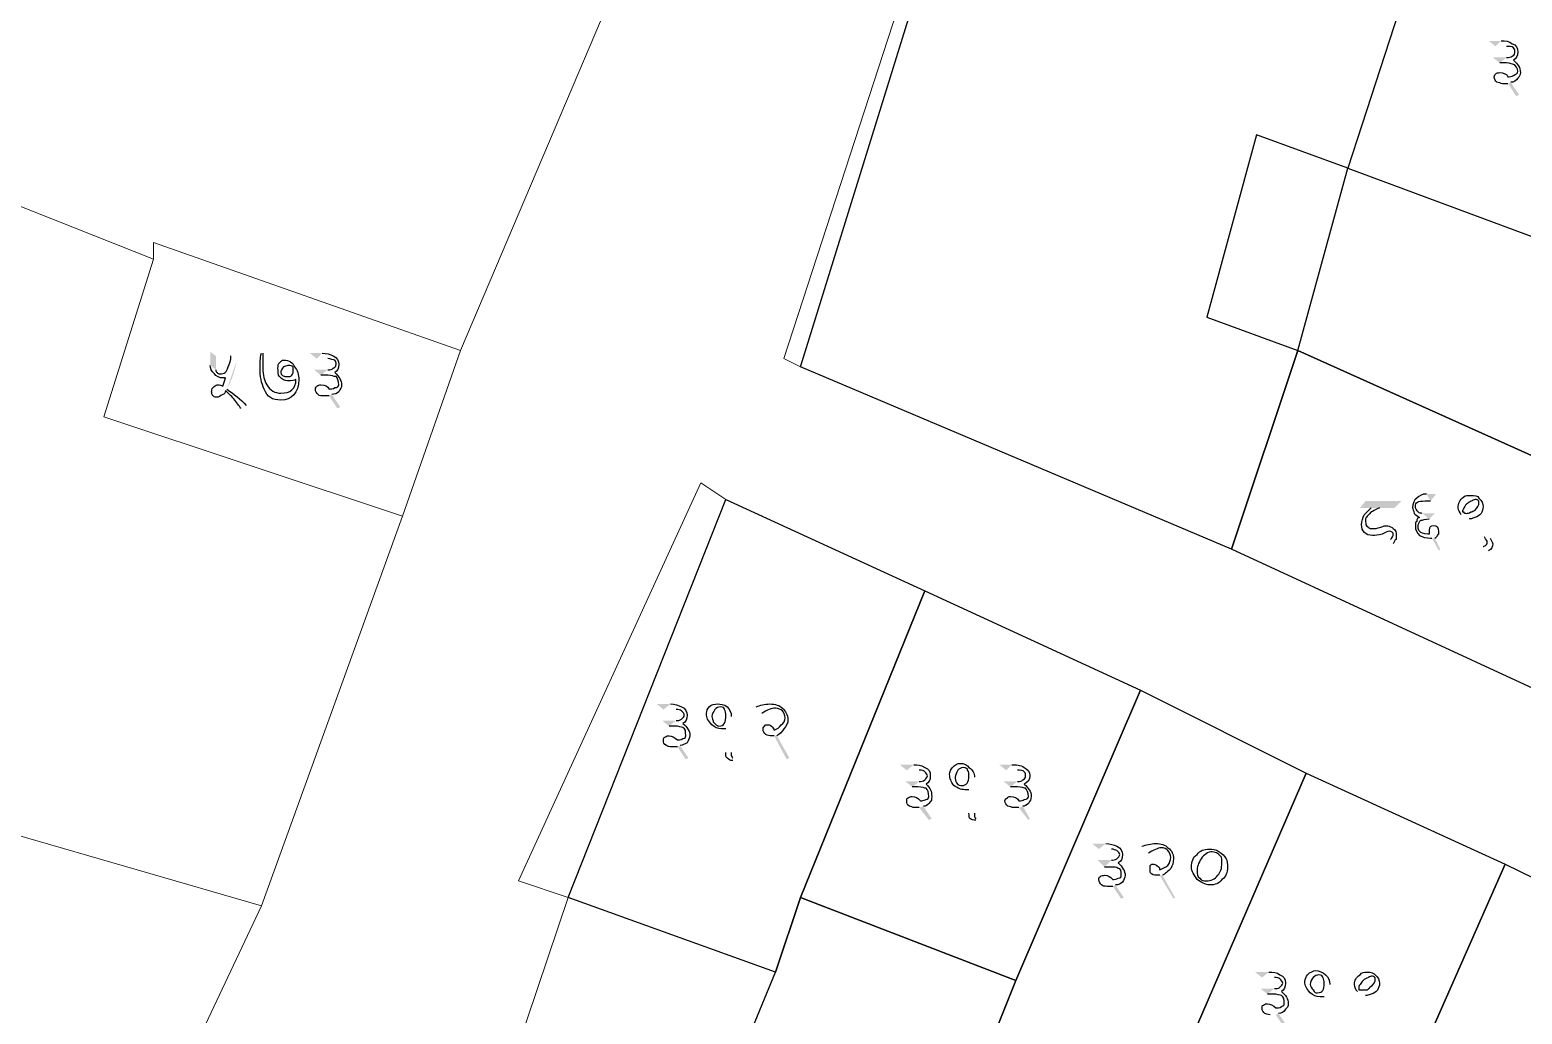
# Model space of a CAD drawing. Header units: inches. Extents: x 5 to 133, y 5 to 145.
# Drawn here: x 50.56 to 73.41, y 51.85 to 66.93 of the extents above; entities that cross this region are included whole.
import ezdxf

# ---------------------------------------------------------------- set-up
doc = ezdxf.new("R2010")
doc.units = ezdxf.units.IN
doc.header["$MEASUREMENT"] = 0
doc.layers.add('PDF_Geometry', color=7, linetype='Continuous')
doc.layers.add('PDF_Solid Fills', color=7, linetype='Continuous')

msp = doc.modelspace()

# ---------------------------------------------------------------- hatches: boundary and pattern name
at = {"layer": 'PDF_Solid Fills', "transparency": 33554559}
h = msp.add_hatch(color=256, dxfattribs=at)
h.paths.add_polyline_path([(73.004, 66.675), (72.898, 66.76), (73.089, 66.76)], flags=0)
h.paths.add_polyline_path([(73.237, 66.125), (73.364, 65.934), (73.321, 65.913), (73.194, 66.104)], flags=0)
h.paths.add_polyline_path([(73.067, 66.421), (72.962, 66.506), (73.173, 66.506)], flags=0)
h.paths.add_polyline_path([(73.745, 66.633), (73.66, 66.717)], flags=0)
h.paths.add_polyline_path([(73.956, 66.273), (74.168, 65.934), (74.126, 65.913), (73.914, 66.273)], flags=0)
h.paths.add_polyline_path([(74.507, 66.633), (74.422, 66.717)], flags=0)
h.paths.add_polyline_path([(74.718, 66.273), (74.909, 65.934), (74.888, 65.913), (74.676, 66.273)], flags=0)
h = msp.add_hatch(color=256, dxfattribs=at)
h.paths.add_polyline_path([(53.636, 61.934), (53.721, 61.849)], flags=0)
h.paths.add_polyline_path([(53.573, 61.426, 0.088944), (53.721, 61.849)], flags=0)
h.paths.add_polyline_path([(53.869, 61.172), (53.785, 61.129)], flags=0)
h.paths.add_polyline_path([(53.319, 61.785), (53.319, 61.997), (53.404, 61.934), (53.404, 61.722)], flags=0)
h.paths.add_polyline_path([(54.102, 61.976), (54.123, 61.976)], flags=0)
h.paths.add_polyline_path([(54.631, 61.574), (54.631, 61.574)], flags=0)
h.paths.add_polyline_path([(54.949, 61.891), (54.843, 61.976), (55.033, 61.976)], flags=0)
h.paths.add_polyline_path([(55.182, 61.341), (55.309, 61.15), (55.266, 61.129), (55.139, 61.32)], flags=0)
h.paths.add_polyline_path([(55.012, 61.637), (54.906, 61.722), (55.118, 61.722)], flags=0)
h = msp.add_hatch(color=256, dxfattribs=at)
h.paths.add_polyline_path([(71.099, 59.605), (70.929, 59.605), (71.014, 59.711), (71.565, 59.711), (71.459, 59.605), (71.226, 59.605)], flags=0)
h.paths.add_polyline_path([(71.438, 59.055), (71.395, 59.119)], flags=0)
h.paths.add_polyline_path([(72.009, 59.711), (72.094, 59.817), (71.946, 59.817)], flags=0)
h.paths.add_polyline_path([(72.03, 59.14), (72.136, 58.949), (72.157, 58.97), (72.073, 59.14)], flags=0)
h.paths.add_polyline_path([(71.988, 59.436), (72.073, 59.521), (71.882, 59.521)], flags=0)
h.paths.add_polyline_path([(72.602, 59.436), (72.919, 59.14)], flags=0)
h.paths.add_polyline_path([(72.898, 58.949), (72.813, 59.013)], flags=0)
h.paths.add_polyline_path([(72.835, 59.161), (72.475, 59.5)], flags=0)
h = msp.add_hatch(color=256, dxfattribs=at)
h.paths.add_polyline_path([(60.261, 56.515), (60.156, 56.6), (60.367, 56.6)], flags=0)
h.paths.add_polyline_path([(60.515, 55.965), (60.642, 55.774), (60.6, 55.753), (60.473, 55.944)], flags=0)
h.paths.add_polyline_path([(60.346, 56.261), (60.24, 56.346), (60.452, 56.346)], flags=0)
h.paths.add_polyline_path([(61.299, 56.409), (61.299, 55.859)], flags=0)
h.paths.add_polyline_path([(61.32, 55.774), (61.32, 55.732)], flags=0)
h.paths.add_polyline_path([(61.764, 56.452), (61.68, 56.557)], flags=0)
h.paths.add_polyline_path([(61.997, 56.113), (62.188, 55.774), (62.145, 55.753), (61.955, 56.113)], flags=0)
h = msp.add_hatch(color=256, dxfattribs=at)
h.paths.add_polyline_path([(63.987, 55.584), (63.881, 55.668), (64.093, 55.668)], flags=0)
h.paths.add_polyline_path([(64.241, 55.033), (64.368, 54.843), (64.325, 54.822), (64.177, 55.012)], flags=0)
h.paths.add_polyline_path([(64.071, 55.33), (63.966, 55.414), (64.177, 55.414)], flags=0)
h.paths.add_polyline_path([(65.024, 55.478), (65.024, 54.928)], flags=0)
h.paths.add_polyline_path([(65.045, 54.843), (65.045, 54.822)], flags=0)
h.paths.add_polyline_path([(65.511, 55.584), (65.405, 55.668), (65.595, 55.668)], flags=0)
h.paths.add_polyline_path([(65.765, 55.033), (65.871, 54.843), (65.849, 54.822), (65.701, 55.012)], flags=0)
h.paths.add_polyline_path([(65.574, 55.33), (65.468, 55.414), (65.68, 55.414)], flags=0)
h = msp.add_hatch(color=256, dxfattribs=at)
h.paths.add_polyline_path([(66.929, 54.377), (66.823, 54.462), (67.035, 54.462)], flags=0)
h.paths.add_polyline_path([(67.183, 53.827), (67.31, 53.636), (67.268, 53.615), (67.141, 53.806)], flags=0)
h.paths.add_polyline_path([(67.014, 54.102), (66.908, 54.208), (67.12, 54.208)], flags=0)
h.paths.add_polyline_path([(67.691, 54.314), (67.585, 54.42)], flags=0)
h.paths.add_polyline_path([(67.903, 53.975), (68.093, 53.636), (68.072, 53.615), (67.86, 53.975)], flags=0)
h = msp.add_hatch(color=256, dxfattribs=at)
h.paths.add_polyline_path([(69.427, 52.409), (69.321, 52.493), (69.532, 52.493)], flags=0)
h.paths.add_polyline_path([(69.681, 51.858), (69.808, 51.668), (69.765, 51.647), (69.638, 51.837)], flags=0)
h.paths.add_polyline_path([(69.511, 52.155), (69.405, 52.239), (69.617, 52.239)], flags=0)
h.paths.add_polyline_path([(70.464, 52.303), (70.464, 51.753)], flags=0)
h.paths.add_polyline_path([(70.485, 51.668), (70.485, 51.647)], flags=0)
h.paths.add_polyline_path([(71.014, 52.134), (71.31, 51.816)], flags=0)
h.paths.add_polyline_path([(71.31, 51.647), (71.205, 51.689)], flags=0)
h.paths.add_polyline_path([(71.247, 51.837), (70.887, 52.197)], flags=0)

# ---------------------------------------------------------------- linework, layer by layer
at = {"layer": 'PDF_Geometry', "lineweight": 9}
for points in [[(50.927, 46.778), (54.102, 53.509), (56.261, 59.478), (57.15, 62.018), (59.309, 67.098), (60.706, 73.067), (61.214, 75.099), (61.595, 77.131), (62.103, 77.004), (62.865, 80.052), (63.119, 80.941), (63.754, 83.354), (64.897, 87.418), (65.405, 90.085), (66.294, 93.387), (66.675, 95.546), (71.501, 94.276), (75.057, 93.26)], [(50.927, 46.778), (54.102, 53.509), (56.261, 59.478), (57.15, 62.018), (59.309, 67.098), (60.706, 73.067), (61.214, 75.099), (61.595, 77.131), (62.103, 77.004), (62.865, 80.052), (63.119, 80.941), (63.754, 83.354), (64.897, 87.418), (65.405, 90.085), (66.294, 93.387), (66.675, 95.546), (71.501, 94.276), (75.057, 93.26)], [(31.623, 74.972), (36.449, 73.194), (36.703, 73.067), (40.767, 71.543), (42.672, 70.908), (44.958, 70.019), (49.53, 69.13), (52.705, 68.368), (56.515, 67.606), (56.769, 67.606), (59.309, 67.098), (57.15, 62.018), (52.451, 63.669), (52.451, 63.415), (35.814, 70.019)], [(31.623, 74.972), (36.449, 73.194), (36.703, 73.067), (40.767, 71.543), (42.672, 70.908), (44.958, 70.019), (49.53, 69.13), (52.705, 68.368), (56.515, 67.606), (56.769, 67.606), (59.309, 67.098), (57.15, 62.018), (52.451, 63.669), (52.451, 63.415), (35.814, 70.019)], [(77.597, 68.241), (72.517, 70.273), (65.786, 72.813), (65.659, 72.813), (62.103, 61.891), (62.357, 61.764), (68.961, 58.97), (73.914, 56.684)], [(77.597, 68.241), (72.517, 70.273), (65.786, 72.813), (65.659, 72.813), (62.103, 61.891), (62.357, 61.764), (68.961, 58.97), (73.914, 56.684)], [(78.359, 51.604), (73.152, 54.144), (70.104, 55.541), (67.564, 56.811), (64.262, 58.335), (61.214, 59.732), (60.833, 59.986), (58.039, 53.89), (58.801, 53.636), (54.864, 41.952)], [(78.359, 51.604), (73.152, 54.144), (70.104, 55.541), (67.564, 56.811), (64.262, 58.335), (61.214, 59.732), (60.833, 59.986), (58.039, 53.89), (58.801, 53.636), (54.864, 41.952)]]:
    msp.add_lwpolyline(points, dxfattribs=at)
for points in [[(72.517, 70.273), (70.739, 64.812), (69.977, 62.018), (68.961, 58.97), (62.357, 61.764), (62.103, 61.891), (65.659, 72.813), (65.786, 72.813)], [(72.517, 70.273), (70.739, 64.812), (69.977, 62.018), (68.961, 58.97), (62.357, 61.764), (62.103, 61.891), (65.659, 72.813), (65.786, 72.813)], [(77.47, 67.86), (75.565, 63.923), (75.184, 63.161), (76.581, 62.653), (75.438, 59.605), (75.057, 59.732), (69.977, 62.018), (70.739, 64.812), (72.517, 70.273), (77.597, 68.241)], [(77.47, 67.86), (75.565, 63.923), (75.184, 63.161), (76.581, 62.653), (75.438, 59.605), (75.057, 59.732), (69.977, 62.018), (70.739, 64.812), (72.517, 70.273), (77.597, 68.241)], [(52.451, 63.415), (51.689, 61.002), (56.261, 59.478), (54.102, 53.509), (48.387, 55.16), (43.434, 56.557), (38.481, 57.827), (36.576, 52.112), (36.322, 51.096), (34.417, 51.223), (32.639, 51.858), (33.147, 53.763), (35.814, 52.747), (37.465, 58.589), (34.925, 59.478), (32.258, 60.621), (32.512, 61.383), (35.814, 70.019)], [(52.451, 63.415), (51.689, 61.002), (56.261, 59.478), (54.102, 53.509), (48.387, 55.16), (43.434, 56.557), (38.481, 57.827), (36.576, 52.112), (36.322, 51.096), (34.417, 51.223), (32.639, 51.858), (33.147, 53.763), (35.814, 52.747), (37.465, 58.589), (34.925, 59.478), (32.258, 60.621), (32.512, 61.383), (35.814, 70.019)], [(57.15, 62.018), (56.261, 59.478), (51.689, 61.002), (52.451, 63.415), (52.451, 63.669)], [(57.15, 62.018), (56.261, 59.478), (51.689, 61.002), (52.451, 63.415), (52.451, 63.669)], [(75.057, 59.732), (73.914, 56.684), (68.961, 58.97), (69.977, 62.018)], [(75.057, 59.732), (73.914, 56.684), (68.961, 58.97), (69.977, 62.018)], [(64.262, 58.335), (62.357, 53.636), (61.976, 52.493), (58.801, 53.636), (58.039, 53.89), (60.833, 59.986), (61.214, 59.732)], [(64.262, 58.335), (62.357, 53.636), (61.976, 52.493), (58.801, 53.636), (58.039, 53.89), (60.833, 59.986), (61.214, 59.732)], [(67.564, 56.811), (65.659, 52.366), (62.357, 53.636), (64.262, 58.335)], [(67.564, 56.811), (65.659, 52.366), (62.357, 53.636), (64.262, 58.335)], [(70.104, 55.541), (67.691, 49.953), (65.405, 50.969), (65.151, 51.096), (65.659, 52.366), (67.564, 56.811)], [(70.104, 55.541), (67.691, 49.953), (65.405, 50.969), (65.151, 51.096), (65.659, 52.366), (67.564, 56.811)], [(73.152, 54.144), (70.739, 48.683), (67.691, 49.953), (70.104, 55.541)], [(73.152, 54.144), (70.739, 48.683), (67.691, 49.953), (70.104, 55.541)], [(54.102, 53.509), (50.927, 46.778), (47.625, 47.921), (46.228, 48.302), (46.482, 49.191), (48.387, 55.16)], [(54.102, 53.509), (50.927, 46.778), (47.625, 47.921), (46.228, 48.302), (46.482, 49.191), (48.387, 55.16)], [(78.359, 51.604), (74.803, 42.968), (70.993, 34.84), (65.278, 36.872), (68.58, 43.857), (69.342, 45.508), (70.739, 48.683), (73.152, 54.144)], [(78.359, 51.604), (74.803, 42.968), (70.993, 34.84), (65.278, 36.872), (68.58, 43.857), (69.342, 45.508), (70.739, 48.683), (73.152, 54.144)], [(61.976, 52.493), (61.087, 50.334), (60.579, 50.588), (60.198, 48.81), (61.468, 48.302), (61.341, 47.794), (63.119, 46.905), (62.992, 46.524), (60.325, 39.666), (54.864, 41.952), (58.801, 53.636)], [(61.976, 52.493), (61.087, 50.334), (60.579, 50.588), (60.198, 48.81), (61.468, 48.302), (61.341, 47.794), (63.119, 46.905), (62.992, 46.524), (60.325, 39.666), (54.864, 41.952), (58.801, 53.636)], [(65.659, 52.366), (65.151, 51.096), (65.405, 50.969), (63.246, 46.397), (62.992, 46.524), (63.119, 46.905), (61.341, 47.794), (61.468, 48.302), (62.103, 50.08), (61.087, 50.334), (61.976, 52.493), (62.357, 53.636)], [(65.659, 52.366), (65.151, 51.096), (65.405, 50.969), (63.246, 46.397), (62.992, 46.524), (63.119, 46.905), (61.341, 47.794), (61.468, 48.302), (62.103, 50.08), (61.087, 50.334), (61.976, 52.493), (62.357, 53.636)]]:
    msp.add_lwpolyline(points, close=True, dxfattribs=at)
at = {"layer": 'PDF_Geometry', "color": 21, "lineweight": 13, "true_color": 0xffafaf}
for points in [[(70.739, 64.812), (69.342, 65.32), (68.58, 62.526), (69.977, 62.018), (68.961, 58.97), (62.357, 61.764), (65.786, 72.813), (72.517, 70.273)], [(70.739, 64.812), (69.342, 65.32), (68.58, 62.526), (69.977, 62.018), (68.961, 58.97), (62.357, 61.764), (65.786, 72.813), (72.517, 70.273)], [(70.739, 64.812), (69.342, 65.32), (68.58, 62.526), (69.977, 62.018), (68.961, 58.97), (62.357, 61.764), (65.786, 72.813), (72.517, 70.273)], [(70.739, 64.812), (69.342, 65.32), (68.58, 62.526), (69.977, 62.018), (68.961, 58.97), (62.357, 61.764), (65.786, 72.813), (72.517, 70.273)], [(76.581, 62.653), (75.438, 59.605), (75.057, 59.732), (69.977, 62.018), (70.739, 64.812), (75.184, 63.161)], [(76.581, 62.653), (75.438, 59.605), (75.057, 59.732), (69.977, 62.018), (70.739, 64.812), (75.184, 63.161)], [(76.581, 62.653), (75.438, 59.605), (75.057, 59.732), (69.977, 62.018), (70.739, 64.812), (75.184, 63.161)], [(76.581, 62.653), (75.438, 59.605), (75.057, 59.732), (69.977, 62.018), (70.739, 64.812), (75.184, 63.161)], [(75.057, 59.732), (73.914, 56.684), (68.961, 58.97), (69.977, 62.018)], [(75.057, 59.732), (73.914, 56.684), (68.961, 58.97), (69.977, 62.018)], [(75.057, 59.732), (73.914, 56.684), (68.961, 58.97), (69.977, 62.018)], [(75.057, 59.732), (73.914, 56.684), (68.961, 58.97), (69.977, 62.018)], [(64.262, 58.335), (62.357, 53.636), (61.976, 52.493), (58.801, 53.636), (61.214, 59.732)], [(64.262, 58.335), (62.357, 53.636), (61.976, 52.493), (58.801, 53.636), (61.214, 59.732)], [(64.262, 58.335), (62.357, 53.636), (61.976, 52.493), (58.801, 53.636), (61.214, 59.732)], [(64.262, 58.335), (62.357, 53.636), (61.976, 52.493), (58.801, 53.636), (61.214, 59.732)], [(67.564, 56.811), (65.659, 52.366), (62.357, 53.636), (64.262, 58.335)], [(67.564, 56.811), (65.659, 52.366), (62.357, 53.636), (64.262, 58.335)], [(67.564, 56.811), (65.659, 52.366), (62.357, 53.636), (64.262, 58.335)], [(67.564, 56.811), (65.659, 52.366), (62.357, 53.636), (64.262, 58.335)], [(70.104, 55.541), (67.691, 49.953), (65.405, 50.969), (65.151, 51.096), (65.659, 52.366), (67.564, 56.811)], [(70.104, 55.541), (67.691, 49.953), (65.405, 50.969), (65.151, 51.096), (65.659, 52.366), (67.564, 56.811)], [(70.104, 55.541), (67.691, 49.953), (65.405, 50.969), (65.151, 51.096), (65.659, 52.366), (67.564, 56.811)], [(70.104, 55.541), (67.691, 49.953), (65.405, 50.969), (65.151, 51.096), (65.659, 52.366), (67.564, 56.811)], [(73.152, 54.144), (70.739, 48.683), (67.691, 49.953), (70.104, 55.541)], [(73.152, 54.144), (70.739, 48.683), (67.691, 49.953), (70.104, 55.541)], [(73.152, 54.144), (70.739, 48.683), (67.691, 49.953), (70.104, 55.541)], [(73.152, 54.144), (70.739, 48.683), (67.691, 49.953), (70.104, 55.541)], [(69.342, 45.508), (70.739, 48.683), (73.152, 54.144), (78.359, 51.604), (74.803, 42.968)], [(69.342, 45.508), (70.739, 48.683), (73.152, 54.144), (78.359, 51.604), (74.803, 42.968)], [(69.342, 45.508), (70.739, 48.683), (73.152, 54.144), (78.359, 51.604), (74.803, 42.968)], [(69.342, 45.508), (70.739, 48.683), (73.152, 54.144), (78.359, 51.604), (74.803, 42.968)], [(65.659, 52.366), (65.151, 51.096), (65.405, 50.969), (63.246, 46.397), (62.992, 46.524), (63.119, 46.905), (61.341, 47.794), (61.468, 48.302), (62.103, 50.08), (61.087, 50.334), (61.976, 52.493), (62.357, 53.636)], [(65.659, 52.366), (65.151, 51.096), (65.405, 50.969), (63.246, 46.397), (62.992, 46.524), (63.119, 46.905), (61.341, 47.794), (61.468, 48.302), (62.103, 50.08), (61.087, 50.334), (61.976, 52.493), (62.357, 53.636)], [(65.659, 52.366), (65.151, 51.096), (65.405, 50.969), (63.246, 46.397), (62.992, 46.524), (63.119, 46.905), (61.341, 47.794), (61.468, 48.302), (62.103, 50.08), (61.087, 50.334), (61.976, 52.493), (62.357, 53.636)], [(65.659, 52.366), (65.151, 51.096), (65.405, 50.969), (63.246, 46.397), (62.992, 46.524), (63.119, 46.905), (61.341, 47.794), (61.468, 48.302), (62.103, 50.08), (61.087, 50.334), (61.976, 52.493), (62.357, 53.636)]]:
    msp.add_lwpolyline(points, close=True, dxfattribs=at)
at = {"layer": 'PDF_Geometry', "color": 21, "lineweight": 25, "true_color": 0xffafaf}
for points in [[(70.739, 64.812), (69.342, 65.32), (68.58, 62.526), (69.977, 62.018), (68.961, 58.97), (62.357, 61.764), (65.786, 72.813), (72.517, 70.273)], [(70.739, 64.812), (69.342, 65.32), (68.58, 62.526), (69.977, 62.018), (68.961, 58.97), (62.357, 61.764), (65.786, 72.813), (72.517, 70.273)], [(76.581, 62.653), (75.438, 59.605), (75.057, 59.732), (69.977, 62.018), (70.739, 64.812), (75.184, 63.161)], [(76.581, 62.653), (75.438, 59.605), (75.057, 59.732), (69.977, 62.018), (70.739, 64.812), (75.184, 63.161)], [(75.057, 59.732), (73.914, 56.684), (68.961, 58.97), (69.977, 62.018)], [(75.057, 59.732), (73.914, 56.684), (68.961, 58.97), (69.977, 62.018)], [(64.262, 58.335), (62.357, 53.636), (61.976, 52.493), (58.801, 53.636), (61.214, 59.732)], [(64.262, 58.335), (62.357, 53.636), (61.976, 52.493), (58.801, 53.636), (61.214, 59.732)], [(67.564, 56.811), (65.659, 52.366), (62.357, 53.636), (64.262, 58.335)], [(67.564, 56.811), (65.659, 52.366), (62.357, 53.636), (64.262, 58.335)], [(70.104, 55.541), (67.691, 49.953), (65.405, 50.969), (65.151, 51.096), (65.659, 52.366), (67.564, 56.811)], [(70.104, 55.541), (67.691, 49.953), (65.405, 50.969), (65.151, 51.096), (65.659, 52.366), (67.564, 56.811)], [(73.152, 54.144), (70.739, 48.683), (67.691, 49.953), (70.104, 55.541)], [(73.152, 54.144), (70.739, 48.683), (67.691, 49.953), (70.104, 55.541)], [(69.342, 45.508), (70.739, 48.683), (73.152, 54.144), (78.359, 51.604), (74.803, 42.968)], [(69.342, 45.508), (70.739, 48.683), (73.152, 54.144), (78.359, 51.604), (74.803, 42.968)], [(65.659, 52.366), (65.151, 51.096), (65.405, 50.969), (63.246, 46.397), (62.992, 46.524), (63.119, 46.905), (61.341, 47.794), (61.468, 48.302), (62.103, 50.08), (61.087, 50.334), (61.976, 52.493), (62.357, 53.636)], [(65.659, 52.366), (65.151, 51.096), (65.405, 50.969), (63.246, 46.397), (62.992, 46.524), (63.119, 46.905), (61.341, 47.794), (61.468, 48.302), (62.103, 50.08), (61.087, 50.334), (61.976, 52.493), (62.357, 53.636)]]:
    msp.add_lwpolyline(points, close=True, dxfattribs=at)
at = {"layer": 'PDF_Geometry', "lineweight": 25}
for points in [[(73.089, 66.76), (73.152, 66.76), (73.216, 66.76), (73.258, 66.717)], [(73.279, 66.654), (73.258, 66.675), (73.216, 66.675), (73.173, 66.675)], [(73.173, 66.506), (73.216, 66.506), (73.237, 66.506), (73.258, 66.527)], [(73.258, 66.717), (73.321, 66.696), (73.343, 66.654), (73.343, 66.59)], [(73.258, 66.527), (73.3, 66.548), (73.3, 66.569), (73.3, 66.59)], [(73.3, 66.59), (73.3, 66.612), (73.3, 66.633), (73.279, 66.654)], [(73.343, 66.59), (73.343, 66.527), (73.321, 66.485), (73.279, 66.463)], [(73.131, 66.421), (73.11, 66.421), (73.089, 66.421), (73.067, 66.421)], [(73.173, 66.421), (73.152, 66.421), (73.152, 66.421), (73.131, 66.421)], [(73.279, 66.4), (73.258, 66.4), (73.237, 66.421), (73.173, 66.421)], [(73.279, 66.463), (73.343, 66.4), (73.385, 66.358), (73.385, 66.273)], [(73.343, 66.294), (73.343, 66.336), (73.321, 66.379), (73.279, 66.4)], [(73.279, 66.231), (73.321, 66.252), (73.343, 66.252), (73.343, 66.294)], [(72.983, 66.209), (72.983, 66.231), (73.004, 66.252), (73.004, 66.252)], [(73.025, 66.125), (73.004, 66.146), (72.983, 66.167), (72.983, 66.209)], [(73.004, 66.252), (73.025, 66.273), (73.046, 66.273), (73.067, 66.273)], [(73.11, 66.104), (73.089, 66.104), (73.046, 66.125), (73.025, 66.125)], [(73.067, 66.273), (73.131, 66.273), (73.173, 66.252), (73.194, 66.209)], [(73.194, 66.104), (73.173, 66.104), (73.152, 66.104), (73.11, 66.104)], [(73.194, 66.209), (73.216, 66.209), (73.258, 66.209), (73.279, 66.231)], [(73.343, 66.188), (73.321, 66.146), (73.279, 66.125), (73.237, 66.125)], [(73.385, 66.273), (73.385, 66.231), (73.364, 66.209), (73.343, 66.188)], [(54.081, 61.764), (54.081, 61.828), (54.081, 61.891), (54.102, 61.976)], [(54.123, 61.976), (54.123, 61.955), (54.123, 61.912), (54.123, 61.87)], [(55.033, 61.976), (55.097, 61.976), (55.16, 61.955), (55.203, 61.934)], [(53.382, 61.659), (53.34, 61.701), (53.319, 61.743), (53.319, 61.785)], [(53.404, 61.722), (53.404, 61.701), (53.404, 61.68), (53.425, 61.68)], [(53.467, 61.659), (53.531, 61.659), (53.573, 61.68), (53.594, 61.764)], [(53.594, 61.764), (53.615, 61.807), (53.636, 61.87), (53.636, 61.934)], [(54.144, 61.426), (54.102, 61.51), (54.081, 61.616), (54.081, 61.764)], [(54.123, 61.87), (54.123, 61.807), (54.123, 61.785), (54.123, 61.743)], [(54.123, 61.743), (54.123, 61.637), (54.144, 61.553), (54.187, 61.489)], [(54.356, 61.743), (54.356, 61.785), (54.356, 61.807), (54.377, 61.828)], [(54.377, 61.616), (54.356, 61.637), (54.356, 61.701), (54.356, 61.743)], [(54.377, 61.828), (54.398, 61.849), (54.42, 61.87), (54.441, 61.87)], [(54.441, 61.764), (54.42, 61.743), (54.398, 61.701), (54.398, 61.68)], [(54.441, 61.87), (54.525, 61.87), (54.589, 61.828), (54.61, 61.764)], [(54.525, 61.785), (54.504, 61.785), (54.483, 61.785), (54.441, 61.764)], [(54.589, 61.764), (54.568, 61.785), (54.547, 61.785), (54.525, 61.785)], [(54.568, 61.637), (54.589, 61.659), (54.589, 61.68), (54.589, 61.722)], [(54.589, 61.722), (54.589, 61.743), (54.589, 61.743), (54.589, 61.764)], [(54.61, 61.764), (54.652, 61.722), (54.674, 61.637), (54.674, 61.574)], [(55.224, 61.87), (55.203, 61.87), (55.16, 61.891), (55.118, 61.891)], [(55.118, 61.722), (55.16, 61.722), (55.182, 61.722), (55.203, 61.743)], [(55.203, 61.934), (55.266, 61.912), (55.287, 61.849), (55.287, 61.807)], [(55.203, 61.743), (55.245, 61.764), (55.245, 61.785), (55.245, 61.807)], [(55.245, 61.807), (55.245, 61.828), (55.245, 61.849), (55.224, 61.87)], [(55.287, 61.807), (55.287, 61.743), (55.266, 61.701), (55.224, 61.68)], [(53.361, 61.447), (53.382, 61.468), (53.404, 61.489), (53.425, 61.489)], [(53.509, 61.595), (53.467, 61.595), (53.404, 61.616), (53.382, 61.659)], [(53.425, 61.68), (53.425, 61.659), (53.446, 61.659), (53.467, 61.659)], [(53.425, 61.489), (53.467, 61.489), (53.488, 61.489), (53.509, 61.468)], [(53.509, 61.468), (53.531, 61.51), (53.531, 61.553), (53.552, 61.595)], [(53.552, 61.595), (53.531, 61.595), (53.531, 61.595), (53.509, 61.595)], [(54.187, 61.489), (54.229, 61.405), (54.314, 61.362), (54.398, 61.362)], [(54.504, 61.553), (54.462, 61.553), (54.42, 61.574), (54.377, 61.616)], [(54.398, 61.68), (54.398, 61.637), (54.441, 61.616), (54.504, 61.616)], [(54.674, 61.574), (54.674, 61.362), (54.568, 61.256), (54.398, 61.256)], [(54.398, 61.362), (54.547, 61.362), (54.631, 61.426), (54.631, 61.574)], [(54.504, 61.616), (54.525, 61.616), (54.547, 61.616), (54.568, 61.637)], [(54.631, 61.574), (54.61, 61.553), (54.568, 61.553), (54.504, 61.553)], [(54.949, 61.468), (54.97, 61.489), (54.991, 61.489), (55.012, 61.489)], [(55.076, 61.637), (55.055, 61.637), (55.033, 61.637), (55.012, 61.637)], [(55.012, 61.489), (55.076, 61.489), (55.118, 61.468), (55.139, 61.426)], [(55.118, 61.637), (55.097, 61.637), (55.097, 61.637), (55.076, 61.637)], [(55.245, 61.616), (55.203, 61.616), (55.182, 61.637), (55.118, 61.637)], [(55.224, 61.68), (55.287, 61.616), (55.33, 61.553), (55.33, 61.489)], [(55.224, 61.447), (55.266, 61.447), (55.287, 61.468), (55.287, 61.489)], [(55.287, 61.489), (55.287, 61.553), (55.266, 61.595), (55.245, 61.616)], [(55.33, 61.489), (55.33, 61.447), (55.309, 61.426), (55.287, 61.383)], [(53.34, 61.383), (53.34, 61.405), (53.34, 61.426), (53.361, 61.447)], [(53.361, 61.32), (53.34, 61.341), (53.34, 61.362), (53.34, 61.383)], [(53.425, 61.299), (53.404, 61.299), (53.382, 61.299), (53.361, 61.32)], [(53.509, 61.341), (53.467, 61.32), (53.446, 61.299), (53.425, 61.299)], [(53.552, 61.405), (53.552, 61.362), (53.531, 61.341), (53.509, 61.341)], [(53.679, 61.277), (53.636, 61.32), (53.594, 61.362), (53.552, 61.405)], [(53.573, 61.426), (53.679, 61.341), (53.785, 61.277), (53.869, 61.172)], [(53.785, 61.129), (53.763, 61.172), (53.721, 61.214), (53.679, 61.277)], [(54.398, 61.256), (54.271, 61.256), (54.187, 61.299), (54.144, 61.426)], [(54.928, 61.426), (54.928, 61.447), (54.949, 61.468), (54.949, 61.468)], [(54.97, 61.341), (54.949, 61.362), (54.928, 61.383), (54.928, 61.426)], [(55.055, 61.32), (55.033, 61.32), (54.991, 61.32), (54.97, 61.341)], [(55.139, 61.32), (55.118, 61.32), (55.097, 61.32), (55.055, 61.32)], [(55.139, 61.426), (55.16, 61.426), (55.203, 61.426), (55.224, 61.447)], [(55.287, 61.383), (55.266, 61.362), (55.224, 61.341), (55.182, 61.341)], [(71.797, 59.754), (71.755, 59.732), (71.734, 59.669), (71.734, 59.605)], [(71.776, 59.627), (71.776, 59.69), (71.819, 59.711), (71.924, 59.711)], [(71.946, 59.817), (71.882, 59.817), (71.84, 59.796), (71.797, 59.754)], [(71.924, 59.711), (71.946, 59.711), (71.946, 59.711), (71.967, 59.711)], [(71.967, 59.711), (71.988, 59.711), (72.009, 59.711), (72.009, 59.711)], [(72.432, 59.605), (72.432, 59.669), (72.454, 59.732), (72.517, 59.775)], [(72.517, 59.775), (72.538, 59.796), (72.581, 59.796), (72.623, 59.796)], [(72.644, 59.711), (72.581, 59.69), (72.559, 59.669), (72.517, 59.605)], [(72.623, 59.796), (72.686, 59.796), (72.729, 59.796), (72.75, 59.754)], [(72.708, 59.732), (72.686, 59.732), (72.665, 59.732), (72.644, 59.711)], [(72.686, 59.563), (72.729, 59.605), (72.75, 59.648), (72.75, 59.69)], [(72.75, 59.69), (72.75, 59.711), (72.729, 59.732), (72.708, 59.732)], [(72.75, 59.754), (72.792, 59.711), (72.813, 59.669), (72.813, 59.627)], [(70.951, 59.351), (70.951, 59.394), (70.972, 59.457), (70.993, 59.5)], [(70.993, 59.5), (71.014, 59.521), (71.056, 59.563), (71.099, 59.605)], [(71.099, 59.542), (71.056, 59.5), (71.014, 59.457), (71.014, 59.436)], [(71.014, 59.436), (71.014, 59.415), (71.014, 59.415), (71.014, 59.394)], [(71.226, 59.605), (71.162, 59.584), (71.12, 59.542), (71.099, 59.542)], [(71.734, 59.605), (71.734, 59.584), (71.755, 59.563), (71.755, 59.521)], [(71.755, 59.521), (71.776, 59.5), (71.819, 59.478), (71.84, 59.457)], [(71.819, 59.542), (71.797, 59.563), (71.776, 59.605), (71.776, 59.627)], [(71.84, 59.457), (71.819, 59.457), (71.797, 59.436), (71.797, 59.394)], [(71.882, 59.521), (71.861, 59.521), (71.84, 59.521), (71.819, 59.542)], [(71.861, 59.415), (71.882, 59.415), (71.924, 59.436), (71.988, 59.436)], [(72.475, 59.5), (72.454, 59.542), (72.432, 59.563), (72.432, 59.605)], [(72.517, 59.605), (72.517, 59.584), (72.496, 59.563), (72.496, 59.563)], [(72.496, 59.563), (72.496, 59.542), (72.496, 59.542), (72.517, 59.542)], [(72.517, 59.542), (72.517, 59.521), (72.538, 59.521), (72.559, 59.521)], [(72.559, 59.521), (72.581, 59.521), (72.602, 59.521), (72.623, 59.542)], [(72.686, 59.457), (72.644, 59.436), (72.623, 59.436), (72.602, 59.436)], [(72.623, 59.542), (72.644, 59.542), (72.665, 59.563), (72.686, 59.563)], [(72.813, 59.627), (72.813, 59.542), (72.771, 59.478), (72.686, 59.457)], [(71.12, 59.182), (71.014, 59.182), (70.951, 59.246), (70.951, 59.351)], [(71.014, 59.394), (71.014, 59.351), (71.014, 59.33), (71.056, 59.309)], [(71.056, 59.309), (71.056, 59.288), (71.099, 59.288), (71.141, 59.288)], [(71.268, 59.203), (71.205, 59.182), (71.162, 59.182), (71.12, 59.182)], [(71.141, 59.288), (71.162, 59.288), (71.183, 59.288), (71.247, 59.309)], [(71.247, 59.309), (71.289, 59.33), (71.31, 59.33), (71.353, 59.33)], [(71.374, 59.246), (71.353, 59.246), (71.31, 59.224), (71.268, 59.203)], [(71.353, 59.33), (71.374, 59.33), (71.416, 59.309), (71.438, 59.288)], [(71.438, 59.203), (71.438, 59.224), (71.416, 59.246), (71.374, 59.246)], [(71.395, 59.119), (71.416, 59.14), (71.438, 59.182), (71.438, 59.203)], [(71.438, 59.288), (71.48, 59.267), (71.48, 59.224), (71.48, 59.182)], [(71.797, 59.394), (71.776, 59.394), (71.776, 59.351), (71.776, 59.33)], [(71.776, 59.33), (71.776, 59.267), (71.797, 59.224), (71.84, 59.182)], [(71.819, 59.33), (71.819, 59.373), (71.84, 59.394), (71.861, 59.415)], [(71.819, 59.288), (71.819, 59.309), (71.819, 59.309), (71.819, 59.33)], [(71.84, 59.246), (71.84, 59.246), (71.819, 59.267), (71.819, 59.288)], [(71.967, 59.203), (71.903, 59.203), (71.861, 59.224), (71.84, 59.246)], [(71.988, 59.203), (71.988, 59.203), (71.988, 59.203), (71.967, 59.203)], [(72.051, 59.33), (72.009, 59.33), (71.988, 59.309), (71.988, 59.267)], [(71.988, 59.267), (71.988, 59.246), (71.988, 59.246), (71.988, 59.246)], [(71.988, 59.246), (71.988, 59.246), (71.988, 59.224), (71.988, 59.224)], [(71.988, 59.224), (71.988, 59.224), (71.988, 59.224), (71.988, 59.203)], [(72.136, 59.246), (72.136, 59.288), (72.115, 59.33), (72.051, 59.33)], [(72.115, 59.182), (72.136, 59.203), (72.136, 59.203), (72.136, 59.246)], [(71.48, 59.119), (71.459, 59.119), (71.459, 59.097), (71.438, 59.055)], [(71.48, 59.182), (71.48, 59.182), (71.48, 59.161), (71.48, 59.119)], [(71.84, 59.182), (71.882, 59.161), (71.946, 59.14), (72.009, 59.14)], [(72.009, 59.14), (72.009, 59.14), (72.009, 59.14), (72.03, 59.14)], [(72.073, 59.14), (72.094, 59.161), (72.115, 59.161), (72.115, 59.182)], [(72.813, 59.013), (72.813, 59.013), (72.835, 59.013), (72.856, 59.034)], [(72.877, 59.076), (72.877, 59.097), (72.856, 59.119), (72.835, 59.161)], [(72.856, 59.034), (72.877, 59.055), (72.877, 59.076), (72.877, 59.076)], [(72.962, 59.055), (72.962, 59.013), (72.94, 58.97), (72.898, 58.949)], [(72.919, 59.14), (72.94, 59.097), (72.962, 59.076), (72.962, 59.055)], [(60.367, 56.6), (60.431, 56.6), (60.494, 56.579), (60.537, 56.557)], [(60.537, 56.494), (60.515, 56.515), (60.494, 56.515), (60.452, 56.515)], [(60.537, 56.557), (60.6, 56.536), (60.621, 56.473), (60.621, 56.43)], [(60.579, 56.43), (60.579, 56.452), (60.558, 56.473), (60.537, 56.494)], [(60.918, 56.452), (60.918, 56.494), (60.939, 56.536), (60.96, 56.557)], [(60.96, 56.557), (61.002, 56.6), (61.045, 56.6), (61.087, 56.6)], [(61.045, 56.515), (61.023, 56.473), (61.002, 56.452), (61.002, 56.409)], [(61.129, 56.557), (61.108, 56.557), (61.066, 56.536), (61.045, 56.515)], [(61.087, 56.6), (61.129, 56.6), (61.193, 56.6), (61.235, 56.557)], [(61.193, 56.515), (61.193, 56.536), (61.172, 56.557), (61.129, 56.557)], [(61.214, 56.43), (61.214, 56.452), (61.214, 56.494), (61.193, 56.515)], [(61.235, 56.557), (61.277, 56.515), (61.299, 56.473), (61.299, 56.409)], [(61.68, 56.557), (61.743, 56.579), (61.807, 56.6), (61.891, 56.6)], [(61.976, 56.536), (61.912, 56.536), (61.849, 56.515), (61.764, 56.452)], [(61.891, 56.6), (61.976, 56.6), (62.039, 56.579), (62.082, 56.536)], [(62.082, 56.494), (62.061, 56.515), (62.018, 56.536), (61.976, 56.536)], [(62.082, 56.536), (62.124, 56.494), (62.166, 56.43), (62.166, 56.367)], [(62.124, 56.388), (62.124, 56.43), (62.103, 56.473), (62.082, 56.494)], [(60.388, 56.261), (60.367, 56.261), (60.346, 56.261), (60.346, 56.261)], [(60.431, 56.261), (60.431, 56.261), (60.41, 56.261), (60.388, 56.261)], [(60.558, 56.24), (60.537, 56.24), (60.494, 56.261), (60.431, 56.261)], [(60.452, 56.346), (60.473, 56.346), (60.515, 56.346), (60.537, 56.367)], [(60.537, 56.367), (60.558, 56.388), (60.579, 56.409), (60.579, 56.43)], [(60.621, 56.43), (60.621, 56.367), (60.6, 56.325), (60.558, 56.303)], [(60.558, 56.303), (60.621, 56.24), (60.664, 56.198), (60.664, 56.113)], [(60.6, 56.113), (60.6, 56.176), (60.6, 56.219), (60.558, 56.24)], [(61.002, 56.282), (60.939, 56.346), (60.918, 56.388), (60.918, 56.452)], [(61.002, 56.409), (61.002, 56.388), (61.023, 56.346), (61.023, 56.325)], [(61.15, 56.219), (61.087, 56.219), (61.045, 56.24), (61.002, 56.282)], [(61.023, 56.325), (61.066, 56.282), (61.087, 56.261), (61.108, 56.261)], [(61.108, 56.261), (61.193, 56.261), (61.214, 56.325), (61.214, 56.43)], [(61.785, 56.219), (61.785, 56.24), (61.807, 56.261), (61.807, 56.261)], [(61.807, 56.261), (61.828, 56.282), (61.828, 56.282), (61.849, 56.282)], [(61.849, 56.282), (61.87, 56.282), (61.891, 56.282), (61.912, 56.261)], [(61.912, 56.261), (61.934, 56.24), (61.955, 56.219), (61.955, 56.198)], [(61.955, 56.198), (61.997, 56.219), (62.039, 56.24), (62.061, 56.282)], [(62.061, 56.282), (62.103, 56.303), (62.124, 56.346), (62.124, 56.388)], [(62.166, 56.367), (62.166, 56.303), (62.145, 56.261), (62.103, 56.219)], [(60.261, 56.049), (60.261, 56.071), (60.261, 56.092), (60.283, 56.092)], [(60.304, 55.965), (60.261, 55.986), (60.261, 56.007), (60.261, 56.049)], [(60.283, 56.092), (60.304, 56.113), (60.325, 56.113), (60.346, 56.113)], [(60.346, 56.113), (60.388, 56.113), (60.431, 56.092), (60.473, 56.049)], [(60.473, 56.049), (60.494, 56.049), (60.515, 56.049), (60.558, 56.071)], [(60.621, 56.007), (60.579, 55.986), (60.558, 55.965), (60.515, 55.965)], [(60.558, 56.071), (60.6, 56.071), (60.6, 56.092), (60.6, 56.113)], [(60.664, 56.113), (60.664, 56.071), (60.642, 56.049), (60.621, 56.007)], [(61.214, 56.219), (61.193, 56.219), (61.172, 56.219), (61.15, 56.219)], [(61.828, 56.134), (61.807, 56.155), (61.785, 56.176), (61.785, 56.219)], [(61.912, 56.113), (61.891, 56.113), (61.849, 56.113), (61.828, 56.134)], [(61.955, 56.113), (61.934, 56.113), (61.934, 56.113), (61.912, 56.113)], [(62.103, 56.219), (62.082, 56.176), (62.039, 56.134), (61.997, 56.113)], [(60.388, 55.944), (60.346, 55.944), (60.325, 55.944), (60.304, 55.965)], [(60.473, 55.944), (60.452, 55.944), (60.41, 55.944), (60.388, 55.944)], [(61.235, 55.774), (61.214, 55.774), (61.214, 55.817), (61.214, 55.859)], [(61.32, 55.732), (61.277, 55.732), (61.256, 55.753), (61.235, 55.774)], [(61.299, 55.859), (61.299, 55.838), (61.299, 55.817), (61.299, 55.817)], [(61.299, 55.817), (61.299, 55.795), (61.32, 55.774), (61.32, 55.774)], [(64.093, 55.668), (64.156, 55.668), (64.198, 55.668), (64.262, 55.626)], [(64.262, 55.563), (64.241, 55.584), (64.22, 55.584), (64.177, 55.584)], [(64.262, 55.626), (64.325, 55.605), (64.347, 55.563), (64.347, 55.499)], [(64.304, 55.499), (64.304, 55.52), (64.283, 55.541), (64.262, 55.563)], [(64.643, 55.52), (64.643, 55.563), (64.664, 55.605), (64.685, 55.626)], [(64.685, 55.626), (64.728, 55.668), (64.749, 55.69), (64.812, 55.69)], [(64.77, 55.584), (64.749, 55.541), (64.728, 55.52), (64.728, 55.478)], [(64.855, 55.626), (64.812, 55.626), (64.791, 55.605), (64.77, 55.584)], [(64.812, 55.69), (64.855, 55.69), (64.918, 55.668), (64.939, 55.626)], [(64.918, 55.584), (64.918, 55.605), (64.897, 55.626), (64.855, 55.626)], [(64.939, 55.499), (64.939, 55.52), (64.939, 55.563), (64.918, 55.584)], [(64.939, 55.626), (65.003, 55.584), (65.024, 55.541), (65.024, 55.478)], [(65.595, 55.668), (65.659, 55.668), (65.722, 55.668), (65.786, 55.626)], [(65.786, 55.563), (65.765, 55.584), (65.722, 55.584), (65.68, 55.584)], [(65.786, 55.626), (65.828, 55.605), (65.871, 55.563), (65.871, 55.499)], [(65.807, 55.499), (65.807, 55.52), (65.807, 55.541), (65.786, 55.563)], [(64.114, 55.33), (64.093, 55.33), (64.071, 55.33), (64.071, 55.33)], [(64.156, 55.33), (64.156, 55.33), (64.135, 55.33), (64.114, 55.33)], [(64.283, 55.309), (64.262, 55.309), (64.22, 55.33), (64.156, 55.33)], [(64.177, 55.414), (64.198, 55.414), (64.241, 55.414), (64.262, 55.436)], [(64.262, 55.436), (64.283, 55.457), (64.304, 55.478), (64.304, 55.499)], [(64.347, 55.499), (64.347, 55.436), (64.325, 55.393), (64.283, 55.372)], [(64.283, 55.372), (64.347, 55.309), (64.368, 55.266), (64.368, 55.182)], [(64.706, 55.351), (64.664, 55.414), (64.643, 55.457), (64.643, 55.52)], [(64.876, 55.287), (64.812, 55.287), (64.77, 55.309), (64.706, 55.351)], [(64.728, 55.478), (64.728, 55.457), (64.728, 55.414), (64.749, 55.393)], [(64.749, 55.393), (64.77, 55.351), (64.812, 55.351), (64.833, 55.351)], [(64.833, 55.351), (64.897, 55.351), (64.939, 55.393), (64.939, 55.499)], [(65.638, 55.33), (65.617, 55.33), (65.595, 55.33), (65.574, 55.33)], [(65.68, 55.33), (65.659, 55.33), (65.659, 55.33), (65.638, 55.33)], [(65.68, 55.414), (65.722, 55.414), (65.744, 55.414), (65.765, 55.436)], [(65.807, 55.309), (65.786, 55.309), (65.744, 55.33), (65.68, 55.33)], [(65.765, 55.436), (65.807, 55.457), (65.807, 55.478), (65.807, 55.499)], [(65.871, 55.499), (65.871, 55.436), (65.828, 55.393), (65.786, 55.372)], [(65.786, 55.372), (65.849, 55.309), (65.892, 55.266), (65.892, 55.182)], [(63.987, 55.118), (63.987, 55.139), (63.987, 55.16), (64.008, 55.16)], [(64.029, 55.033), (63.987, 55.055), (63.987, 55.076), (63.987, 55.118)], [(64.008, 55.16), (64.029, 55.182), (64.05, 55.182), (64.071, 55.182)], [(64.071, 55.182), (64.114, 55.182), (64.156, 55.16), (64.198, 55.118)], [(64.198, 55.118), (64.22, 55.118), (64.241, 55.118), (64.283, 55.139)], [(64.325, 55.182), (64.325, 55.245), (64.304, 55.287), (64.283, 55.309)], [(64.283, 55.139), (64.304, 55.139), (64.325, 55.16), (64.325, 55.182)], [(64.368, 55.182), (64.368, 55.139), (64.368, 55.118), (64.325, 55.076)], [(64.939, 55.287), (64.918, 55.287), (64.897, 55.287), (64.876, 55.287)], [(65.49, 55.118), (65.49, 55.139), (65.511, 55.16), (65.532, 55.16)], [(65.532, 55.033), (65.511, 55.055), (65.49, 55.076), (65.49, 55.118)], [(65.532, 55.16), (65.532, 55.182), (65.553, 55.182), (65.574, 55.182)], [(65.574, 55.182), (65.638, 55.182), (65.68, 55.16), (65.701, 55.118)], [(65.701, 55.118), (65.744, 55.118), (65.765, 55.118), (65.786, 55.139)], [(65.786, 55.139), (65.828, 55.139), (65.849, 55.16), (65.849, 55.182)], [(65.849, 55.182), (65.849, 55.245), (65.828, 55.287), (65.807, 55.309)], [(65.892, 55.182), (65.892, 55.139), (65.871, 55.118), (65.849, 55.076)], [(64.114, 55.012), (64.071, 55.012), (64.05, 55.033), (64.029, 55.033)], [(64.177, 55.012), (64.177, 55.012), (64.135, 55.012), (64.114, 55.012)], [(64.325, 55.076), (64.304, 55.055), (64.283, 55.033), (64.241, 55.033)], [(64.96, 54.843), (64.939, 54.843), (64.939, 54.885), (64.939, 54.928)], [(65.024, 54.928), (65.024, 54.906), (65.024, 54.885), (65.024, 54.885)], [(65.024, 54.885), (65.024, 54.864), (65.024, 54.864), (65.045, 54.843)], [(65.617, 55.012), (65.595, 55.012), (65.574, 55.033), (65.532, 55.033)], [(65.701, 55.012), (65.68, 55.012), (65.659, 55.012), (65.617, 55.012)], [(65.849, 55.076), (65.828, 55.055), (65.786, 55.033), (65.765, 55.033)], [(65.045, 54.822), (65.003, 54.822), (64.982, 54.822), (64.96, 54.843)], [(67.035, 54.462), (67.098, 54.462), (67.162, 54.441), (67.204, 54.42)], [(67.204, 54.42), (67.268, 54.398), (67.289, 54.335), (67.289, 54.293)], [(67.585, 54.42), (67.649, 54.441), (67.733, 54.462), (67.797, 54.462)], [(67.882, 54.398), (67.839, 54.398), (67.755, 54.356), (67.691, 54.314)], [(67.797, 54.462), (67.882, 54.462), (67.945, 54.441), (67.987, 54.398)], [(67.987, 54.356), (67.966, 54.377), (67.924, 54.398), (67.882, 54.398)], [(67.987, 54.398), (68.051, 54.356), (68.072, 54.293), (68.072, 54.229)], [(67.204, 54.356), (67.183, 54.356), (67.162, 54.377), (67.12, 54.377)], [(67.12, 54.208), (67.141, 54.208), (67.183, 54.208), (67.204, 54.229)], [(67.247, 54.293), (67.247, 54.314), (67.225, 54.335), (67.204, 54.356)], [(67.204, 54.229), (67.225, 54.25), (67.247, 54.271), (67.247, 54.293)], [(67.289, 54.293), (67.289, 54.229), (67.268, 54.187), (67.225, 54.166)], [(68.03, 54.25), (68.03, 54.293), (68.009, 54.314), (67.987, 54.356)], [(67.987, 54.123), (68.009, 54.166), (68.03, 54.208), (68.03, 54.25)], [(68.072, 54.229), (68.072, 54.166), (68.051, 54.123), (68.03, 54.081)], [(68.347, 54.102), (68.347, 54.187), (68.368, 54.25), (68.432, 54.293)], [(68.432, 54.293), (68.474, 54.356), (68.538, 54.377), (68.622, 54.377)], [(68.495, 54.229), (68.453, 54.166), (68.432, 54.102), (68.432, 54.039)], [(68.665, 54.335), (68.601, 54.335), (68.538, 54.293), (68.495, 54.229)], [(68.622, 54.377), (68.665, 54.377), (68.728, 54.377), (68.771, 54.335)], [(68.792, 54.271), (68.749, 54.314), (68.707, 54.335), (68.665, 54.335)], [(68.771, 54.335), (68.813, 54.314), (68.855, 54.271), (68.876, 54.229)], [(68.813, 54.166), (68.813, 54.208), (68.813, 54.25), (68.792, 54.271)], [(68.876, 54.229), (68.898, 54.208), (68.898, 54.144), (68.898, 54.102)], [(66.929, 53.912), (66.929, 53.933), (66.929, 53.954), (66.95, 53.954)], [(66.95, 53.954), (66.971, 53.975), (66.993, 53.975), (67.014, 53.975)], [(67.056, 54.102), (67.035, 54.102), (67.014, 54.102), (67.014, 54.102)], [(67.014, 53.975), (67.077, 53.975), (67.098, 53.954), (67.141, 53.912)], [(67.12, 54.102), (67.098, 54.102), (67.077, 54.102), (67.056, 54.102)], [(67.225, 54.081), (67.204, 54.102), (67.162, 54.102), (67.12, 54.102)], [(67.225, 54.166), (67.289, 54.102), (67.331, 54.039), (67.331, 53.975)], [(67.268, 53.975), (67.268, 54.039), (67.268, 54.081), (67.225, 54.081)], [(67.225, 53.933), (67.268, 53.933), (67.268, 53.954), (67.268, 53.975)], [(67.331, 53.975), (67.331, 53.933), (67.31, 53.912), (67.289, 53.869)], [(67.712, 54.123), (67.733, 54.144), (67.733, 54.144), (67.755, 54.144)], [(67.712, 54.081), (67.712, 54.102), (67.712, 54.102), (67.712, 54.123)], [(67.733, 53.996), (67.712, 54.017), (67.712, 54.039), (67.712, 54.081)], [(67.839, 53.975), (67.797, 53.975), (67.776, 53.975), (67.733, 53.996)], [(67.755, 54.144), (67.776, 54.144), (67.797, 54.144), (67.818, 54.123)], [(67.818, 54.123), (67.86, 54.102), (67.86, 54.081), (67.86, 54.06)], [(67.86, 53.975), (67.839, 53.975), (67.839, 53.975), (67.839, 53.975)], [(67.86, 54.06), (67.903, 54.081), (67.945, 54.102), (67.987, 54.123)], [(68.03, 54.081), (67.987, 54.039), (67.945, 53.996), (67.903, 53.975)], [(68.432, 53.912), (68.39, 53.975), (68.347, 54.039), (68.347, 54.102)], [(68.432, 54.039), (68.432, 53.996), (68.432, 53.954), (68.474, 53.933)], [(68.58, 53.89), (68.644, 53.89), (68.707, 53.912), (68.749, 53.975)], [(68.749, 53.975), (68.792, 54.017), (68.813, 54.081), (68.813, 54.166)], [(68.898, 54.102), (68.898, 54.017), (68.876, 53.954), (68.813, 53.912)], [(66.971, 53.827), (66.95, 53.848), (66.929, 53.869), (66.929, 53.912)], [(67.056, 53.806), (67.014, 53.806), (66.993, 53.806), (66.971, 53.827)], [(67.141, 53.806), (67.12, 53.806), (67.077, 53.806), (67.056, 53.806)], [(67.141, 53.912), (67.162, 53.912), (67.204, 53.912), (67.225, 53.933)], [(67.289, 53.869), (67.268, 53.848), (67.225, 53.827), (67.183, 53.827)], [(68.622, 53.827), (68.559, 53.827), (68.495, 53.869), (68.432, 53.912)], [(68.474, 53.933), (68.495, 53.89), (68.538, 53.89), (68.58, 53.89)], [(68.813, 53.912), (68.771, 53.848), (68.707, 53.827), (68.622, 53.827)], [(69.532, 52.493), (69.596, 52.493), (69.659, 52.493), (69.702, 52.451)], [(69.702, 52.388), (69.681, 52.409), (69.659, 52.409), (69.617, 52.409)], [(69.702, 52.451), (69.765, 52.43), (69.786, 52.388), (69.786, 52.324)], [(69.744, 52.324), (69.744, 52.345), (69.723, 52.366), (69.702, 52.388)], [(70.083, 52.345), (70.083, 52.388), (70.104, 52.43), (70.125, 52.451)], [(70.167, 52.176), (70.104, 52.239), (70.083, 52.282), (70.083, 52.345)], [(70.125, 52.451), (70.167, 52.493), (70.21, 52.515), (70.252, 52.515)], [(70.21, 52.409), (70.189, 52.388), (70.167, 52.345), (70.167, 52.303)], [(70.294, 52.451), (70.273, 52.451), (70.231, 52.43), (70.21, 52.409)], [(70.252, 52.515), (70.294, 52.515), (70.358, 52.493), (70.4, 52.451)], [(70.358, 52.409), (70.358, 52.43), (70.337, 52.451), (70.294, 52.451)], [(70.379, 52.324), (70.379, 52.345), (70.379, 52.388), (70.358, 52.409)], [(70.4, 52.451), (70.443, 52.409), (70.464, 52.366), (70.464, 52.303)], [(70.845, 52.303), (70.845, 52.366), (70.866, 52.409), (70.929, 52.451)], [(70.929, 52.451), (70.951, 52.493), (70.993, 52.493), (71.035, 52.493)], [(71.056, 52.409), (70.993, 52.388), (70.951, 52.345), (70.929, 52.303)], [(71.035, 52.493), (71.099, 52.493), (71.141, 52.472), (71.162, 52.451)], [(71.12, 52.43), (71.099, 52.43), (71.078, 52.43), (71.056, 52.409)], [(71.078, 52.261), (71.141, 52.303), (71.162, 52.345), (71.162, 52.388)], [(71.162, 52.388), (71.162, 52.409), (71.141, 52.43), (71.12, 52.43)], [(71.162, 52.451), (71.205, 52.409), (71.226, 52.366), (71.226, 52.324)], [(69.554, 52.155), (69.532, 52.155), (69.511, 52.155), (69.511, 52.155)], [(69.596, 52.155), (69.596, 52.155), (69.575, 52.155), (69.554, 52.155)], [(69.723, 52.134), (69.702, 52.134), (69.659, 52.155), (69.596, 52.155)], [(69.617, 52.239), (69.638, 52.239), (69.681, 52.239), (69.702, 52.261)], [(69.702, 52.261), (69.723, 52.282), (69.744, 52.303), (69.744, 52.324)], [(69.786, 52.324), (69.786, 52.261), (69.765, 52.218), (69.723, 52.197)], [(69.723, 52.197), (69.786, 52.134), (69.829, 52.091), (69.829, 52.007)], [(69.765, 52.007), (69.765, 52.07), (69.765, 52.112), (69.723, 52.134)], [(70.167, 52.303), (70.167, 52.282), (70.189, 52.239), (70.21, 52.218)], [(70.316, 52.112), (70.252, 52.112), (70.21, 52.134), (70.167, 52.176)], [(70.21, 52.218), (70.231, 52.176), (70.252, 52.176), (70.273, 52.176)], [(70.273, 52.176), (70.358, 52.176), (70.379, 52.218), (70.379, 52.324)], [(70.379, 52.112), (70.358, 52.112), (70.337, 52.112), (70.316, 52.112)], [(70.887, 52.197), (70.866, 52.218), (70.845, 52.261), (70.845, 52.303)], [(70.929, 52.303), (70.908, 52.282), (70.908, 52.261), (70.908, 52.239)], [(70.908, 52.239), (70.908, 52.239), (70.908, 52.239), (70.908, 52.218)], [(70.908, 52.218), (70.929, 52.218), (70.929, 52.218), (70.951, 52.218)], [(70.951, 52.218), (70.972, 52.218), (70.993, 52.218), (71.035, 52.218)], [(71.099, 52.155), (71.056, 52.134), (71.035, 52.134), (71.014, 52.134)], [(71.035, 52.218), (71.056, 52.239), (71.078, 52.239), (71.078, 52.261)], [(71.226, 52.324), (71.226, 52.239), (71.183, 52.176), (71.099, 52.155)], [(69.427, 51.943), (69.427, 51.964), (69.427, 51.985), (69.448, 51.985)], [(69.469, 51.858), (69.448, 51.88), (69.427, 51.901), (69.427, 51.943)], [(69.448, 51.985), (69.469, 52.007), (69.49, 52.007), (69.511, 52.007)], [(69.511, 52.007), (69.554, 52.007), (69.596, 51.985), (69.638, 51.943)], [(69.638, 51.943), (69.659, 51.943), (69.702, 51.943), (69.723, 51.964)], [(69.786, 51.922), (69.765, 51.88), (69.723, 51.858), (69.681, 51.858)], [(69.723, 51.964), (69.765, 51.985), (69.765, 51.985), (69.765, 52.007)], [(69.829, 52.007), (69.829, 51.964), (69.808, 51.943), (69.786, 51.922)], [(69.554, 51.837), (69.511, 51.837), (69.49, 51.858), (69.469, 51.858)]]:
    msp.add_open_spline(points, degree=3, dxfattribs=at)

doc.saveas('drawing.dxf')
